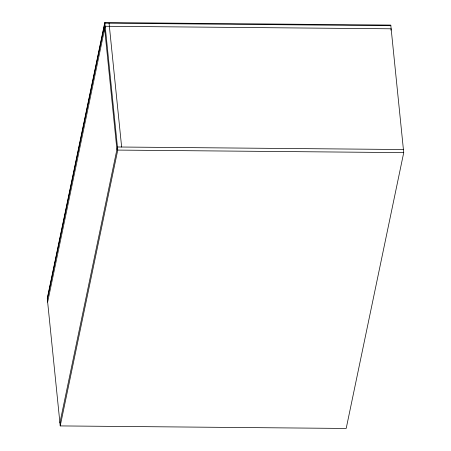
<?xml version="1.0" encoding="UTF-8"?>
<svg xmlns="http://www.w3.org/2000/svg" width="451" height="451" viewBox="0 0 451 451"><rect width="100%" height="100%" fill="white"/><g stroke="black" fill="none" stroke-linecap="round" stroke-linejoin="round"><path stroke-width="0.68" d="M104.807 22.55L47.27 298.382L60.225 425.919L346.193 428.45L403.73 152.618L390.775 25.081L104.807 22.55L117.762 150.087L60.225 425.919M47.332 299.002L104.869 23.17L390.837 25.701M47.648 302.097L105.184 26.265L391.152 28.796L390.865 30.178M59.91 422.824L117.446 146.992L403.414 149.523M117.762 150.087L403.73 152.618M109.063 23.204L121.64 147.026M104.339 25.696L116.916 149.518"/></g></svg>
